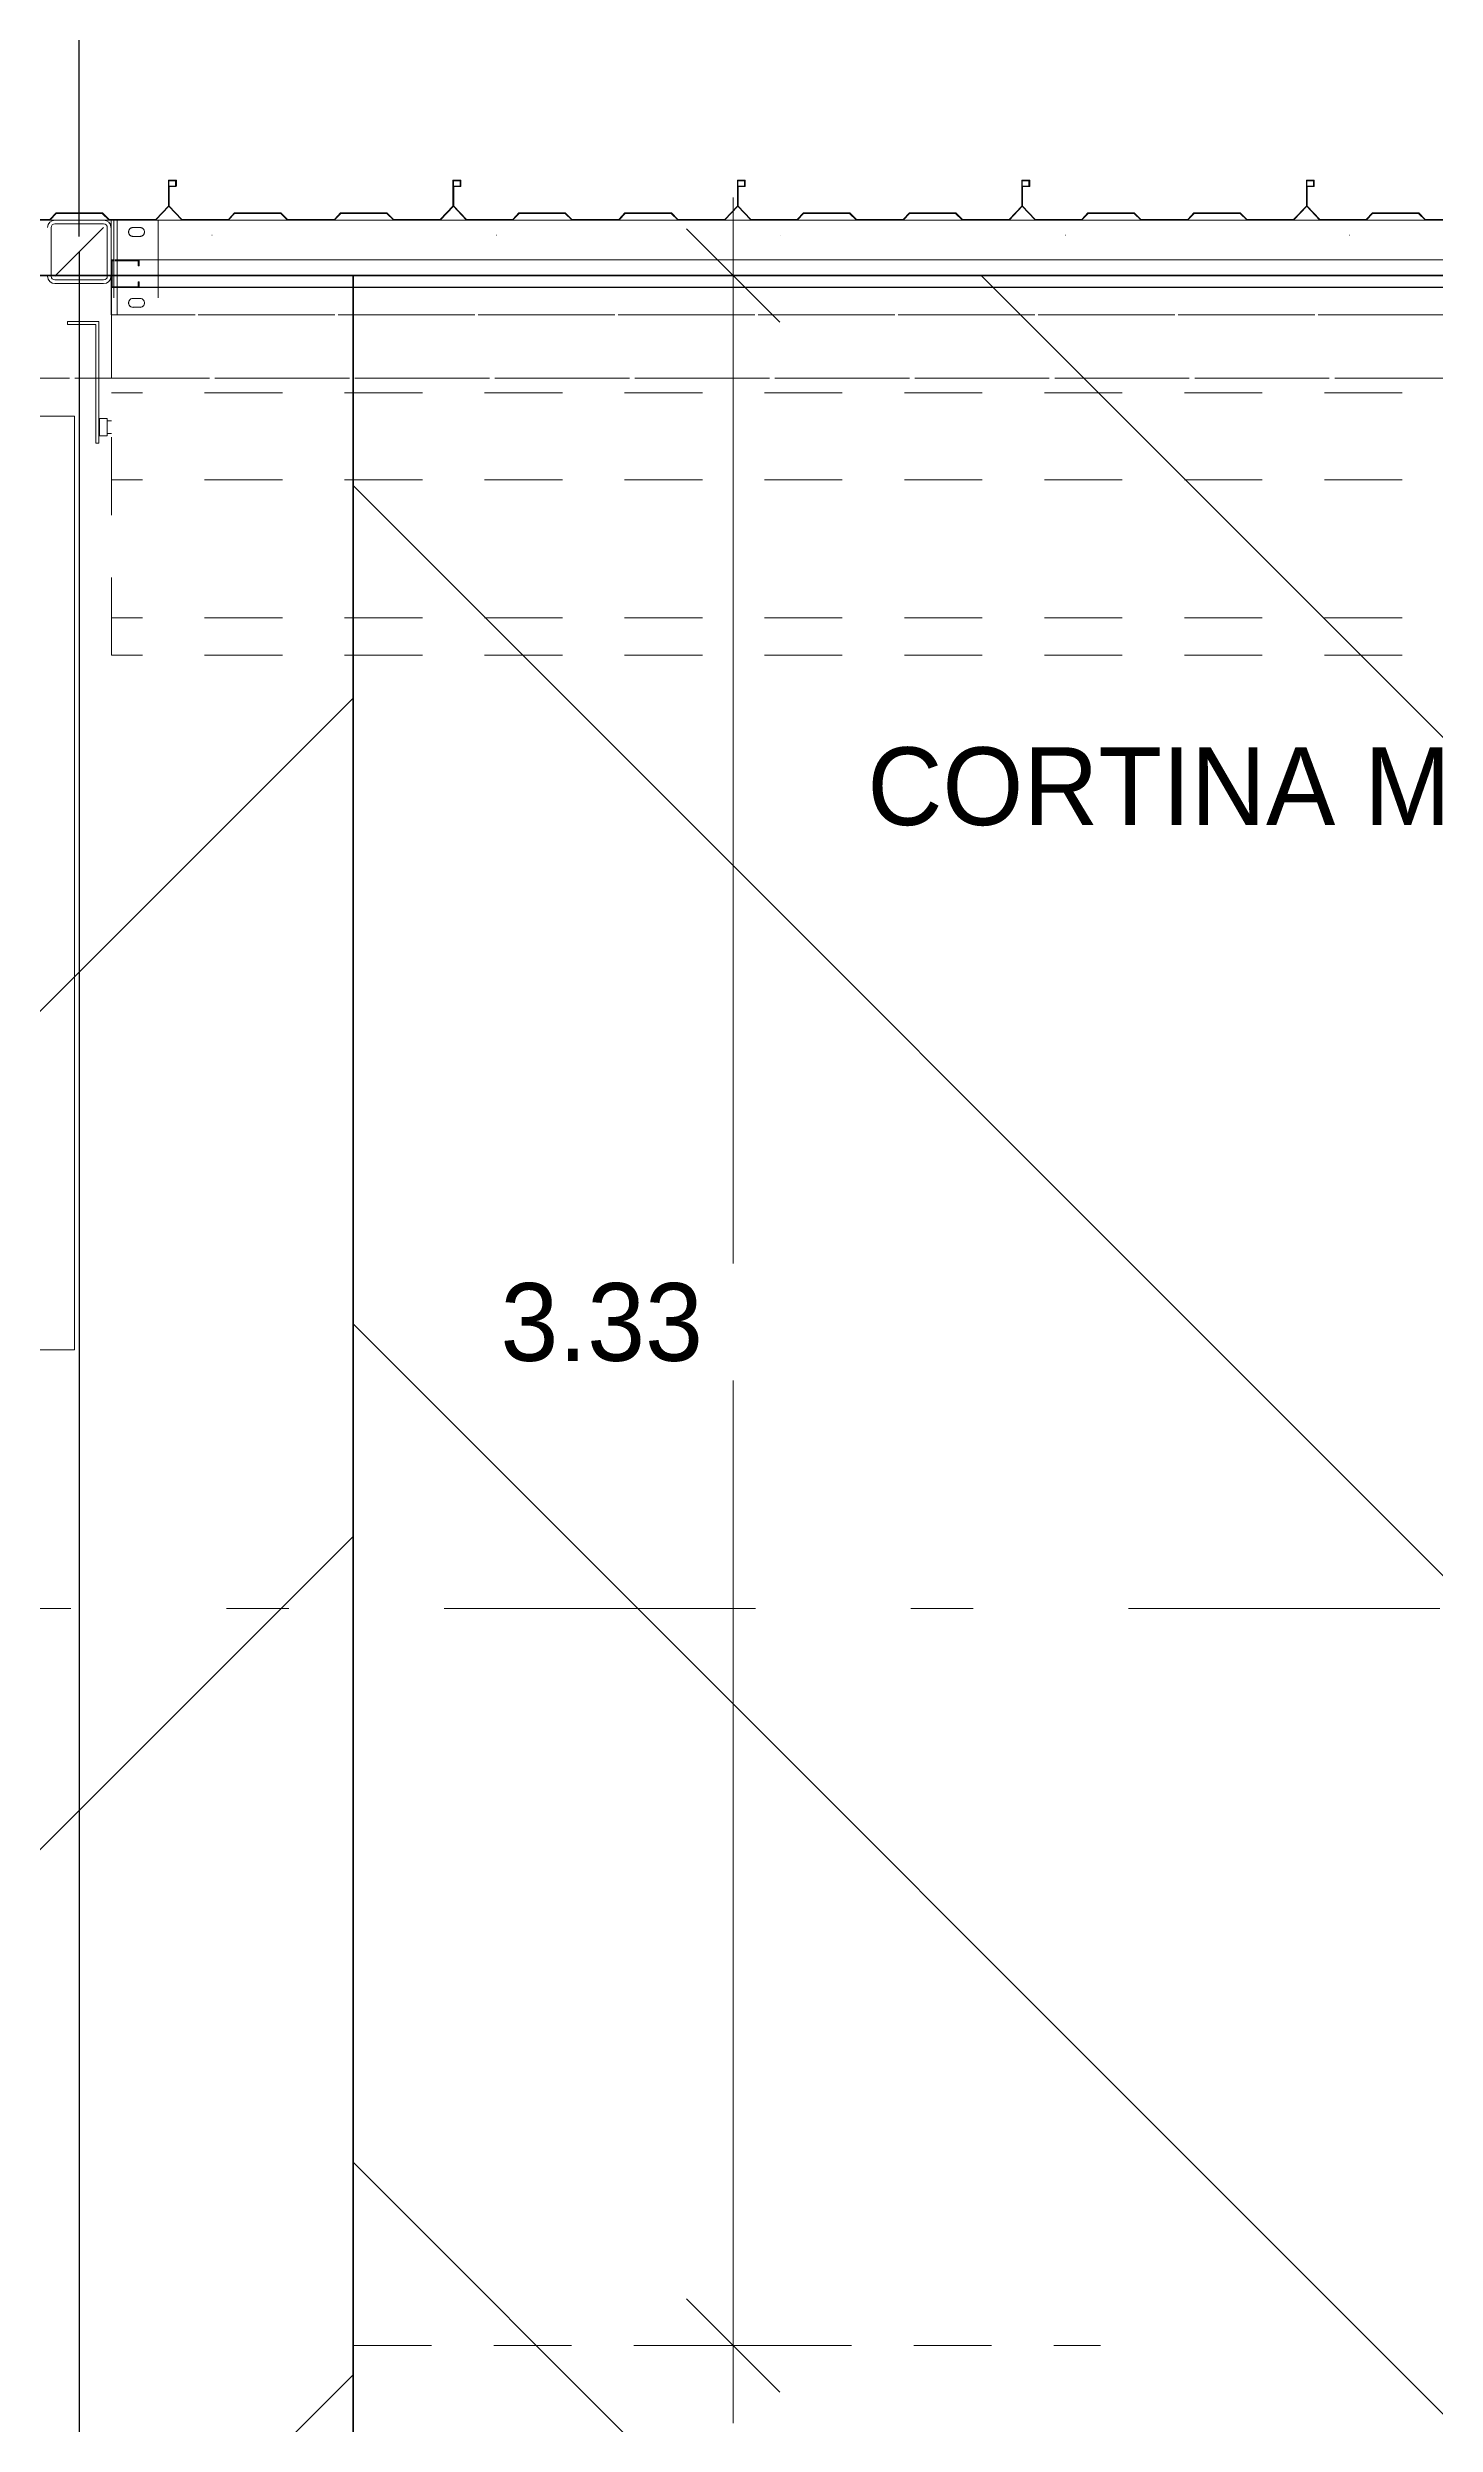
# Model space of a CAD drawing. Header units: metres. Extents: x 1.9 to 30.6, y -0.8 to 18.8.
# Drawn here: x 21.565 to 23.796, y 12.547 to 16.366 of the extents above; entities that cross this region are included whole.
import ezdxf

# ---------------------------------------------------------------- set-up
doc = ezdxf.new("R2010")
doc.units = ezdxf.units.M
doc.linetypes.add('Dash dot', pattern=[1.05, 0.5, -0.25, 0.05, -0.25])
doc.linetypes.add('Hidden', pattern=[0.2, 0.125, -0.075])
for name, color, linetype, lineweight in [('1', 7, 'Continuous', 18), ('2', 7, 'Continuous', 9), ('A LARGUEROS', 7, 'Continuous', 9), ('A-CORTES', 7, 'Continuous', 18), ('A-COTAS GENERALES', 7, 'Continuous', 18), ('A-COTAS GENERALES-50', 7, 'Continuous', 18), ('A-MOBILIARIO', 7, 'Continuous', 18), ('A-PISO', 7, 'Continuous', 18), ('A-PUERTAS', 7, 'Continuous', 25), ('A-TEXTOS', 7, 'Continuous', 18), ('G-IMPT', 7, 'Continuous', 18), ('GMI-COLUMNAS', 7, 'Continuous', 18)]:
    doc.layers.add(name, color=color, linetype=linetype, lineweight=lineweight)
doc.layers.add('A-DETL', color=94, linetype='Continuous', lineweight=18, true_color=0x00a600)
doc.layers.add('ATR-ACHURADO', color=9, linetype='Continuous')
doc.layers.add('ATR-AREAS', color=1, linetype='Continuous')
doc.styles.add('Arial', font='arial.ttf', dxfattribs={"height": 2e-05})
doc.styles.add('Nirmala UI Semilight_6', font='', dxfattribs={"height": 0.125})
doc.styles.get('Nirmala UI Semilight_6').set_extended_font_data('Nirmala UI Semilight')
doc.dimstyles.new('COTAS_GENERALES_2_50_MM', dxfattribs={"dimscale": 0.3048, "dimtxt": 0.13092, "dimasz": 0.492126, "dimexe": 0.492126, "dimexo": 0.625, "dimgap": 0.164042, "dimtad": 3, "dimrnd": 0.01, "dimtxsty": 'Nirmala UI Semilight_6', "dimblk1": 'OBLIQUE', "dimblk2": 'OBLIQUE', "dimsah": 1, "dimcen": 2.5, "dimdle": 0.410105, "dimazin": 3, "dimtfac": 1, "dimtix": 1, "dimtmove": 0, "dimatfit": 3, "dimfxl": 0.393701, "dimfxlon": 1, "dimtvp": 1, "dimtfill": 1, "dimarcsym": 2})
doc.dimstyles.get("Standard").update_dxf_attribs({"dimtxt": 2.5, "dimasz": 2.5, "dimexe": 1.25, "dimexo": 0.625, "dimtad": 1, "dimtxsty": 'Standard', "dimcen": 2.5, "dimazin": 3, "dimtfac": 1, "dimtmove": 0, "dimatfit": 3})

# ---------------------------------------------------------------- blocks, each defined once
blk = doc.blocks.new('MontenC-Calibre14-GMI 1 - MONTEN _C_ 10_ CAL14 CON CLIPS A COLUMNA-1582845-N_P_T_')
at = {"layer": 'A LARGUEROS', "linetype": 'Hidden', "lineweight": 5}
for p, q in [((-8.6208, 0.127), (1.0881, 0.127)), ((1.0881, 0.127), (-8.6208, 0.127)), ((1.0881, -0.127), (-8.6208, -0.127)), ((1.0881, -0.127), (-8.6208, -0.127))]:
    blk.add_line(p, q, dxfattribs=at)
blk = doc.blocks.new('MontenC-Calibre14-GMI 1 - MONTEN _C_ 10_ CAL14 CON CLIPS A COLUMNA-1582771-N_P_T_')
at = {"layer": 'A LARGUEROS', "linetype": 'Hidden', "lineweight": 5}
for p, q in [((-2.0775, 0.127), (7.6314, 0.127)), ((7.6314, 0.127), (-2.0775, 0.127)), ((7.6314, -0.127), (-2.0775, -0.127)), ((7.6314, -0.127), (-2.0775, -0.127))]:
    blk.add_line(p, q, dxfattribs=at)
blk = doc.blocks.new('Mesa de café 1 - 1500 x 1500 mm-1602804-N_P_T_')
at = {"layer": 'A-MOBILIARIO', "color": 9, "lineweight": 20, "true_color": 0xc0c0c0}
for p, q in [((-1.0991, 0.3894), (0.4009, 0.3894)), ((-1.0991, -1.1106), (-1.0991, 0.3894)), ((0.4009, 0.3894), (0.4009, -1.1106)), ((0.4009, -1.1106), (-1.0991, -1.1106))]:
    blk.add_line(p, q, dxfattribs=at)
blk = doc.blocks.new('CortinaMetalicas-Mod3100-Intrajanus - CORTINA METALICA-1601894-N_P_T_')
at = {"layer": 'A-PUERTAS', "color": 8, "linetype": 'Hidden', "lineweight": 9, "true_color": 0x808080}
for p, q in [((-2.4999, 0.635), (2.4999, 0.635)), ((2.4999, 0.635), (2.4999, 0.19)), ((-2.4999, 0.575), (2.4999, 0.575)), ((-2.4999, 0.3534), (2.4999, 0.3534)), ((2.5069, 0.2786), (2.4999, 0.2786)), ((2.5069, 0.2545), (2.5069, 0.2828)), ((2.5069, 0.2828), (2.5189, 0.2828)), ((2.5189, 0.2828), (2.5189, 0.2545)), ((2.5202, 0.2786), (2.5189, 0.2786)), ((2.5202, 0.19), (2.5202, 0.2942)), ((2.5202, 0.2942), (2.525, 0.2942)), ((2.525, 0.2942), (2.525, 0.19)), ((2.5069, 0.2587), (2.4999, 0.2587)), ((2.5189, 0.2545), (2.5069, 0.2545)), ((2.5202, 0.2587), (2.5189, 0.2587)), ((-2.4999, 0.2134), (2.4999, 0.2134)), ((2.4999, 0.19), (2.4999, 0.088)), ((2.5202, 0.1021), (2.5202, 0.19)), ((2.525, 0.19), (2.525, 0.1036)), ((2.4999, 0.088), (2.4999, 0.0445)), ((2.5202, 0.0989), (2.5202, 0.1021)), ((2.5704, 0.0989), (2.5202, 0.0989)), ((2.525, 0.1036), (2.5704, 0.1036)), ((2.5704, 0.1036), (2.5704, 0.0989)), ((-2.4235, 0.0445), (2.4245, 0.0445)), ((2.4245, 0.0445), (2.4478, 0.0445)), ((2.448, 0.0445), (2.4489, 0.0445)), ((2.4492, 0.0445), (2.4504, 0.0445)), ((2.4507, 0.0445), (2.4521, 0.0445)), ((2.4524, 0.0445), (2.4554, 0.0445))]:
    blk.add_line(p, q, dxfattribs=at)
at = {"layer": 'A-PUERTAS'}
for p, q in [((-2.4235, 0.0445), (2.4245, 0.0445)), ((2.4245, 0.0445), (2.4478, 0.0445)), ((2.448, 0.0445), (2.4489, 0.0445)), ((2.4492, 0.0445), (2.4504, 0.0445)), ((2.4507, 0.0445), (2.4521, 0.0445)), ((2.4524, 0.0445), (2.4666, 0.0445)), ((2.4669, 0.0445), (2.4683, 0.0445)), ((2.4687, 0.0445), (2.4699, 0.0445)), ((2.4703, 0.0445), (2.4903, 0.0445)), ((2.4905, 0.0445), (2.4913, 0.0445)), ((2.4917, 0.0445), (2.4927, 0.0445)), ((2.493, 0.0445), (2.4938, 0.0445)), ((2.4942, 0.0445), (2.4948, 0.0445)), ((2.4958, 0.0445), (2.4999, 0.0445))]:
    blk.add_line(p, q, dxfattribs=at)
at = {"layer": 'A-PUERTAS', "lineweight": 18}
for p, q in [((2.4666, 0.0445), (2.4554, 0.0445)), ((2.4554, 0.0445), (2.4554, 0.0349)), ((2.4666, 0.0433), (2.4554, 0.0433)), ((2.4566, 0.0433), (2.4566, 0.0349)), ((2.4683, 0.0445), (2.4669, 0.0445)), ((2.4683, 0.0433), (2.4669, 0.0433)), ((2.4699, 0.0445), (2.4687, 0.0445)), ((2.4698, 0.0433), (2.4687, 0.0433)), ((2.4903, 0.0445), (2.4703, 0.0445)), ((2.4903, 0.0433), (2.4704, 0.0433)), ((2.4913, 0.0445), (2.4905, 0.0445)), ((2.4913, 0.0433), (2.4905, 0.0433)), ((2.4927, 0.0445), (2.4917, 0.0445)), ((2.4927, 0.0433), (2.4917, 0.0433)), ((2.4938, 0.0445), (2.493, 0.0445)), ((2.4938, 0.0433), (2.493, 0.0433)), ((2.4948, 0.0445), (2.4942, 0.0445)), ((2.4948, 0.0433), (2.4942, 0.0433)), ((2.4999, 0.0445), (2.4958, 0.0445)), ((2.4999, 0.0433), (2.4958, 0.0433)), ((2.4987, 0), (2.4987, 0.0433)), ((2.4999, 0), (2.4999, 0.0445)), ((2.4554, 0.0349), (2.4566, 0.0349)), ((2.4554, 0.0095), (2.4566, 0.0095)), ((2.4554, 0.0095), (2.4554, 0)), ((2.4566, 0.0095), (2.4566, 0)), ((2.4566, 0.0012), (2.4687, 0.0012)), ((2.4692, 0.0012), (2.4708, 0.0012)), ((2.4713, 0.0012), (2.4903, 0.0012)), ((2.4909, 0.0012), (2.4917, 0.0012)), ((2.4923, 0.0012), (2.493, 0.0012)), ((2.4935, 0.0012), (2.4942, 0.0012)), ((2.4958, 0.0012), (2.4987, 0.0012)), ((-2.4235, 0), (2.4245, 0)), ((2.4245, 0), (2.4485, 0)), ((2.4489, 0), (2.4498, 0)), ((2.4504, 0), (2.4687, 0)), ((2.4554, 0), (2.4687, 0)), ((2.4692, 0), (2.4708, 0)), ((2.4692, 0), (2.4708, 0)), ((2.4713, 0), (2.4903, 0)), ((2.4713, 0), (2.4903, 0)), ((2.4909, 0), (2.4917, 0)), ((2.4909, 0), (2.4917, 0)), ((2.4923, 0), (2.493, 0)), ((2.4923, 0), (2.493, 0)), ((2.4935, 0), (2.4942, 0)), ((2.4935, 0), (2.4942, 0)), ((2.4958, 0), (2.4999, 0)), ((2.4958, 0), (2.4999, 0))]:
    blk.add_line(p, q, dxfattribs=at)
blk = doc.blocks.new('MontenDobleC-Caja-Calibre14-GMI 1 - MONTEN DBL _C_ 6_ CAL14 CON CLIPS A COLUMNA-1602160-N_P_T_')
at = {"layer": 'A LARGUEROS', "linetype": 'Hidden', "lineweight": 5}
for p, q in [((-2.264, 0.1016), (2.716, 0.1016)), ((2.716, 0.1016), (-2.264, 0.1016)), ((2.716, 0.1014), (2.716, -0.0506)), ((2.716, -0.0506), (2.716, 0.1014)), ((2.716, -0.0508), (-0.131, -0.0508)), ((2.716, -0.0508), (-0.131, -0.0508))]:
    blk.add_line(p, q, dxfattribs=at)
blk = doc.blocks.new('CLIP-EstructuraMetálica-GMI-ANG - CLIP 6_ DE 76x152mm-1475551-N_P_T_')
at = {"layer": '2', "linetype": 'Hidden', "lineweight": 5}
for p, q in [((0, 0.038), (0, 0.0333)), ((0, 0.0332), (0, 0.038)), ((0.0618, 0.038), (0, 0.038)), ((0, 0.0278), (0, 0.0332)), ((0.152, 0.0332), (0, 0.0332)), ((0, 0.0325), (0, 0.0319)), ((0, 0.0317), (0, 0.0297)), ((0, 0.0292), (0, -0.038)), ((0, -0.038), (0, 0.0278)), ((0.0119, 0.0026), (0.0119, -0.0086)), ((0.0119, -0.0086), (0.0119, 0.0026)), ((0.0261, -0.0086), (0.0261, 0.0026)), ((0.0261, 0.0026), (0.0261, -0.0086)), ((0.1259, 0.0026), (0.1259, -0.0086)), ((0.1259, -0.0086), (0.1259, 0.0026)), ((0.1401, -0.0086), (0.1401, 0.0026)), ((0.1401, 0.0026), (0.1401, -0.0086)), ((0.152, 0.038), (0.1402, 0.038)), ((0.152, 0.038), (0.152, 0.0332)), ((0.152, 0.0333), (0.152, 0.038)), ((0.152, 0.0332), (0.152, 0.0278)), ((0.152, 0.0319), (0.152, 0.0325)), ((0.152, 0.0297), (0.152, 0.0317)), ((0.152, -0.038), (0.152, 0.0292)), ((0.152, 0.0278), (0.152, -0.038)), ((0.152, -0.038), (0, -0.038)), ((0.152, -0.038), (0, -0.038))]:
    blk.add_line(p, q, dxfattribs=at)
for centre, start, end in [((0.019, 0.0026), 0, 180), ((0.019, 0.0026), 0, 180), ((0.133, 0.0026), 360, 180), ((0.133, 0.0026), 0, 180), ((0.019, -0.0086), 180, 360), ((0.019, -0.0086), 180, 360), ((0.133, -0.0086), 180, 360), ((0.133, -0.0086), 180, 0)]:
    blk.add_arc(centre, 0.00714, start, end, dxfattribs=at)
blk = doc.blocks.new('Lamina_Laminación_KR18 - Lamina_Laminación_KR18-V33-N_P_T_')
at = {"layer": 'G-IMPT'}
for p, q in [((-0.1594, -0.0244), (-0.1594, -0.0244)), ((-0.159, -0.0244), (-0.159, -0.0244)), ((-0.1589, -0.0245), (-0.1589, -0.0244)), ((-0.1589, -0.0245), (-0.1589, -0.0245))]:
    blk.add_line(p, q, dxfattribs=at)
at = {"layer": 'G-IMPT', "flags": 128}
for points in [[(-0.1594, -0.0245), (-0.1594, -0.0244), (-0.1594, -0.0245)], [(-0.1594, -0.0244), (-0.1594, -0.0244), (-0.159, -0.0244), (-0.1589, -0.0244), (-0.1589, -0.0245), (-0.159, -0.0244), (-0.159, -0.0244)]]:
    blk.add_lwpolyline(points, dxfattribs=at)
blk.add_lwpolyline([(-0.1592, -0.0245), (-0.1592, -0.0245), (-0.1592, -0.0245), (-0.1591, -0.0245), (-0.1591, -0.0245), (-0.159, -0.0245), (-0.159, -0.0245), (-0.159, -0.0244), (-0.159, -0.0244), (-0.159, -0.0245), (-0.159, -0.0245), (-0.159, -0.0244), (-0.159, -0.0244), (-0.159, -0.0245), (-0.159, -0.0245), (-0.1591, -0.0245), (-0.1591, -0.0245), (-0.1592, -0.0245), (-0.1592, -0.0245), (-0.1592, -0.0245), (-0.1593, -0.0245), (-0.1593, -0.0245), (-0.1593, -0.0245), (-0.1594, -0.0245), (-0.1594, -0.0245), (-0.1594, -0.0245), (-0.1594, -0.0245), (-0.1594, -0.0244), (-0.1594, -0.0245), (-0.1594, -0.0245), (-0.1594, -0.0245), (-0.1594, -0.0245), (-0.1594, -0.0245), (-0.1593, -0.0245), (-0.1593, -0.0245), (-0.1593, -0.0245)], close=True, dxfattribs=at)
at = {"layer": 'G-IMPT', "color": 3, "true_color": 0x00ff00, "insert": (-0.1592, -0.0244), "char_height": 0.00002, "width": 0.0000837, "attachment_point": 2, "line_spacing_factor": 0.941778, "style": 'Arial'}
blk.add_mtext('45,72', dxfattribs=at)
at = {"layer": 'G-IMPT', "color": 3, "true_color": 0x00ff00, "insert": (-0.1589, -0.0245), "char_height": 0.00002, "width": 0.0000465, "attachment_point": 2, "rotation": 90, "line_spacing_factor": 0.941778, "style": 'Arial'}
blk.add_mtext('6,4', dxfattribs=at)
blk = doc.blocks.new('Lamina_Laminación_KR18 - Lamina_Laminación_KR18-V11-N_P_T_')
at = {"layer": 'G-IMPT'}
for p, q in [((-0.1594, -0.0244), (-0.1594, -0.0244)), ((-0.1594, -0.0245), (-0.1594, -0.0244)), ((-0.1594, -0.0244), (-0.1594, -0.0245)), ((-0.1594, -0.0244), (-0.1594, -0.0244)), ((-0.1594, -0.0244), (-0.159, -0.0244)), ((-0.1593, -0.0245), (-0.1594, -0.0245)), ((-0.1594, -0.0245), (-0.1594, -0.0245)), ((-0.1594, -0.0245), (-0.1594, -0.0245)), ((-0.1594, -0.0245), (-0.1594, -0.0245)), ((-0.1594, -0.0245), (-0.1594, -0.0245)), ((-0.1594, -0.0245), (-0.1594, -0.0245)), ((-0.1594, -0.0245), (-0.1594, -0.0245)), ((-0.1594, -0.0245), (-0.1594, -0.0245)), ((-0.1594, -0.0245), (-0.1593, -0.0245)), ((-0.1592, -0.0245), (-0.1593, -0.0245)), ((-0.1593, -0.0245), (-0.1593, -0.0245)), ((-0.1593, -0.0245), (-0.1593, -0.0245)), ((-0.1593, -0.0245), (-0.1593, -0.0245)), ((-0.1593, -0.0245), (-0.1593, -0.0245)), ((-0.1593, -0.0245), (-0.1592, -0.0245)), ((-0.1592, -0.0245), (-0.1592, -0.0245)), ((-0.1592, -0.0245), (-0.1592, -0.0245)), ((-0.159, -0.0244), (-0.159, -0.0244)), ((-0.159, -0.0244), (-0.1589, -0.0244)), ((-0.1589, -0.0245), (-0.1589, -0.0244)), ((-0.1589, -0.0245), (-0.1589, -0.0245))]:
    blk.add_line(p, q, dxfattribs=at)
at = {"layer": 'G-IMPT', "flags": 128}
for points in [[(-0.1594, -0.0245), (-0.1594, -0.0244), (-0.1594, -0.0245)], [(-0.1592, -0.0245), (-0.1592, -0.0245), (-0.1592, -0.0245), (-0.1591, -0.0245), (-0.1591, -0.0245), (-0.159, -0.0245), (-0.159, -0.0245), (-0.159, -0.0244), (-0.159, -0.0244), (-0.159, -0.0245), (-0.159, -0.0245), (-0.159, -0.0244), (-0.159, -0.0244), (-0.159, -0.0245), (-0.159, -0.0245), (-0.1591, -0.0245), (-0.1591, -0.0245), (-0.1592, -0.0245)], [(-0.1589, -0.0244), (-0.1589, -0.0245), (-0.159, -0.0244), (-0.159, -0.0244)]]:
    blk.add_lwpolyline(points, dxfattribs=at)
at = {"layer": 'G-IMPT', "color": 3, "true_color": 0x00ff00, "insert": (-0.1592, -0.0244), "char_height": 0.00002, "width": 0.0000837, "attachment_point": 2, "line_spacing_factor": 0.941778, "style": 'Arial'}
blk.add_mtext('45,72', dxfattribs=at)
at = {"layer": 'G-IMPT', "color": 3, "true_color": 0x00ff00, "insert": (-0.1589, -0.0245), "char_height": 0.00002, "width": 0.0000465, "attachment_point": 2, "rotation": 90, "line_spacing_factor": 0.941778, "style": 'Arial'}
blk.add_mtext('6,4', dxfattribs=at)
blk = doc.blocks.new('Lamina_Laminación_KR18 - Lamina_Laminación_KR18-V12-N_P_T_')
at = {"layer": 'G-IMPT'}
for p, q in [((-0.1594, -0.0244), (-0.1594, -0.0244)), ((-0.1594, -0.0245), (-0.1594, -0.0244)), ((-0.1594, -0.0244), (-0.1594, -0.0245)), ((-0.1592, -0.0245), (-0.1593, -0.0245)), ((-0.1593, -0.0245), (-0.1593, -0.0245)), ((-0.1593, -0.0245), (-0.1593, -0.0245)), ((-0.1592, -0.0245), (-0.1592, -0.0245)), ((-0.1592, -0.0245), (-0.1592, -0.0245)), ((-0.1592, -0.0245), (-0.1591, -0.0245)), ((-0.1591, -0.0245), (-0.1592, -0.0245)), ((-0.1592, -0.0245), (-0.1592, -0.0245)), ((-0.1592, -0.0245), (-0.1592, -0.0245)), ((-0.1591, -0.0245), (-0.1591, -0.0245)), ((-0.1591, -0.0245), (-0.159, -0.0245)), ((-0.159, -0.0245), (-0.1591, -0.0245)), ((-0.1591, -0.0245), (-0.1591, -0.0245)), ((-0.159, -0.0244), (-0.159, -0.0244)), ((-0.159, -0.0245), (-0.159, -0.0244)), ((-0.159, -0.0244), (-0.159, -0.0244)), ((-0.159, -0.0244), (-0.159, -0.0245)), ((-0.159, -0.0245), (-0.159, -0.0244)), ((-0.159, -0.0244), (-0.159, -0.0244)), ((-0.159, -0.0244), (-0.159, -0.0245)), ((-0.159, -0.0245), (-0.159, -0.0245)), ((-0.159, -0.0245), (-0.159, -0.0245)), ((-0.159, -0.0245), (-0.159, -0.0245)), ((-0.1589, -0.0245), (-0.1589, -0.0244)), ((-0.1589, -0.0245), (-0.1589, -0.0245))]:
    blk.add_line(p, q, dxfattribs=at)
at = {"layer": 'G-IMPT', "flags": 128}
for points in [[(-0.1594, -0.0245), (-0.1594, -0.0245), (-0.1594, -0.0244), (-0.1594, -0.0245), (-0.1594, -0.0245), (-0.1594, -0.0245), (-0.1594, -0.0245), (-0.1594, -0.0245), (-0.1593, -0.0245), (-0.1593, -0.0245), (-0.1593, -0.0245), (-0.1592, -0.0245)], [(-0.1594, -0.0244), (-0.1594, -0.0244), (-0.159, -0.0244), (-0.1589, -0.0244), (-0.1589, -0.0245), (-0.159, -0.0244), (-0.159, -0.0244)], [(-0.1593, -0.0245), (-0.1594, -0.0245), (-0.1594, -0.0245), (-0.1594, -0.0245)]]:
    blk.add_lwpolyline(points, dxfattribs=at)
at = {"layer": 'G-IMPT', "color": 3, "true_color": 0x00ff00, "insert": (-0.1592, -0.0244), "char_height": 0.00002, "width": 0.0000837, "attachment_point": 2, "line_spacing_factor": 0.941778, "style": 'Arial'}
blk.add_mtext('45,72', dxfattribs=at)
at = {"layer": 'G-IMPT', "color": 3, "true_color": 0x00ff00, "insert": (-0.1589, -0.0245), "char_height": 0.00002, "width": 0.0000465, "attachment_point": 2, "rotation": 90, "line_spacing_factor": 0.941778, "style": 'Arial'}
blk.add_mtext('6,4', dxfattribs=at)
blk = doc.blocks.new('Lamina_Laminación_KR18 - Lamina_Laminación_KR18-V34-N_P_T_')
at = {"layer": 'G-IMPT'}
for p, q in [((-0.1594, -0.0244), (-0.1594, -0.0244)), ((-0.159, -0.0244), (-0.159, -0.0244)), ((-0.1589, -0.0245), (-0.1589, -0.0244)), ((-0.1589, -0.0245), (-0.1589, -0.0245))]:
    blk.add_line(p, q, dxfattribs=at)
at = {"layer": 'G-IMPT', "flags": 128}
for points in [[(-0.1594, -0.0245), (-0.1594, -0.0244), (-0.1594, -0.0245)], [(-0.1594, -0.0244), (-0.1594, -0.0244), (-0.159, -0.0244), (-0.1589, -0.0244), (-0.1589, -0.0245), (-0.159, -0.0244), (-0.159, -0.0244)]]:
    blk.add_lwpolyline(points, dxfattribs=at)
blk.add_lwpolyline([(-0.1592, -0.0245), (-0.1592, -0.0245), (-0.1592, -0.0245), (-0.1591, -0.0245), (-0.1591, -0.0245), (-0.159, -0.0245), (-0.159, -0.0245), (-0.159, -0.0244), (-0.159, -0.0244), (-0.159, -0.0245), (-0.159, -0.0245), (-0.159, -0.0244), (-0.159, -0.0244), (-0.159, -0.0245), (-0.159, -0.0245), (-0.1591, -0.0245), (-0.1591, -0.0245), (-0.1592, -0.0245), (-0.1592, -0.0245), (-0.1592, -0.0245), (-0.1593, -0.0245), (-0.1593, -0.0245), (-0.1593, -0.0245), (-0.1594, -0.0245), (-0.1594, -0.0245), (-0.1594, -0.0245), (-0.1594, -0.0245), (-0.1594, -0.0244), (-0.1594, -0.0245), (-0.1594, -0.0245), (-0.1594, -0.0245), (-0.1594, -0.0245), (-0.1594, -0.0245), (-0.1593, -0.0245), (-0.1593, -0.0245), (-0.1593, -0.0245)], close=True, dxfattribs=at)
at = {"layer": 'G-IMPT', "color": 3, "true_color": 0x00ff00, "insert": (-0.1592, -0.0244), "char_height": 0.00002, "width": 0.0000837, "attachment_point": 2, "line_spacing_factor": 0.941778, "style": 'Arial'}
blk.add_mtext('45,72', dxfattribs=at)
at = {"layer": 'G-IMPT', "color": 3, "true_color": 0x00ff00, "insert": (-0.1589, -0.0245), "char_height": 0.00002, "width": 0.0000465, "attachment_point": 2, "rotation": 90, "line_spacing_factor": 0.941778, "style": 'Arial'}
blk.add_mtext('6,4', dxfattribs=at)
blk = doc.blocks.new('Lamina_Laminación_KR18 - Lamina_Laminación_KR18-V13-N_P_T_')
at = {"layer": 'G-IMPT'}
for p, q in [((-0.1594, -0.0244), (-0.1594, -0.0244)), ((-0.159, -0.0244), (-0.159, -0.0244)), ((-0.1589, -0.0245), (-0.1589, -0.0244)), ((-0.1589, -0.0245), (-0.1589, -0.0245))]:
    blk.add_line(p, q, dxfattribs=at)
at = {"layer": 'G-IMPT', "flags": 128}
for points in [[(-0.1594, -0.0245), (-0.1594, -0.0244), (-0.1594, -0.0245)], [(-0.1591, -0.0245), (-0.1591, -0.0245), (-0.1592, -0.0245), (-0.1592, -0.0245), (-0.1592, -0.0245), (-0.1593, -0.0245), (-0.1593, -0.0245), (-0.1593, -0.0245), (-0.1594, -0.0245), (-0.1594, -0.0245), (-0.1594, -0.0245), (-0.1594, -0.0245), (-0.1594, -0.0244), (-0.1594, -0.0245), (-0.1594, -0.0245), (-0.1594, -0.0245), (-0.1594, -0.0245), (-0.1594, -0.0245), (-0.1593, -0.0245), (-0.1593, -0.0245), (-0.1593, -0.0245), (-0.1592, -0.0245)], [(-0.1594, -0.0244), (-0.1594, -0.0244), (-0.159, -0.0244), (-0.1589, -0.0244), (-0.1589, -0.0245), (-0.159, -0.0244), (-0.159, -0.0244)], [(-0.1592, -0.0245), (-0.1592, -0.0245), (-0.1592, -0.0245), (-0.1591, -0.0245), (-0.1591, -0.0245), (-0.159, -0.0245), (-0.159, -0.0245), (-0.159, -0.0244), (-0.159, -0.0244), (-0.159, -0.0245), (-0.159, -0.0245), (-0.159, -0.0244), (-0.159, -0.0244), (-0.159, -0.0245), (-0.159, -0.0245), (-0.1591, -0.0245)]]:
    blk.add_lwpolyline(points, dxfattribs=at)
at = {"layer": 'G-IMPT', "color": 3, "true_color": 0x00ff00, "insert": (-0.1592, -0.0244), "char_height": 0.00002, "width": 0.0000837, "attachment_point": 2, "line_spacing_factor": 0.941778, "style": 'Arial'}
blk.add_mtext('45,72', dxfattribs=at)
at = {"layer": 'G-IMPT', "color": 3, "true_color": 0x00ff00, "insert": (-0.1589, -0.0245), "char_height": 0.00002, "width": 0.0000465, "attachment_point": 2, "rotation": 90, "line_spacing_factor": 0.941778, "style": 'Arial'}
blk.add_mtext('6,4', dxfattribs=at)
blk = doc.blocks.new('DIMBLOCK6-N_P_T_')
at = {"layer": 'A-COTAS GENERALES-50', "transparency": 16777216}
for p, q in [((22.6666, 12.5487), (22.6666, 16.125)), ((22.6666, 16), (22.5466, 16)), ((22.6666, 16), (22.8166, 16)), ((22.6666, 12.6737), (22.5466, 12.6737)), ((22.6666, 12.6737), (22.8166, 12.6737))]:
    blk.add_line(p, q, dxfattribs=at)
at = {"layer": 'A-COTAS GENERALES-50', "lineweight": 35, "transparency": 16777216}
for p, q in [((22.6666, 16), (22.5916, 16.075)), ((22.6666, 16), (22.7416, 15.925)), ((22.6666, 12.6737), (22.5916, 12.7487)), ((22.6666, 12.6737), (22.7416, 12.5987))]:
    blk.add_line(p, q, dxfattribs=at)
at = {"layer": 'A-COTAS GENERALES-50', "color": 0, "transparency": 16777216, "insert": (22.2929, 14.3809), "char_height": 0.125, "width": 0.388477, "attachment_point": 1, "line_spacing_factor": 1.142579, "style": 'Nirmala UI Semilight_6', "bg_fill": 3, "box_fill_scale": 1.25, "bg_fill_color": 9, "bg_fill_true_color": 13158600, "bg_fill_transparency": 0}
blk.add_mtext('3.33', dxfattribs=at)
blk = doc.blocks.new('_Oblique')
at = {"color": 0, "linetype": 'ByBlock', "lineweight": -2}
blk.add_line((-0.5, -0.5), (0.5, 0.5), dxfattribs=at)
blk = doc.blocks.new('*D200')
at = {"color": 0, "lineweight": -2, "transparency": 16777216}
for p, q in [((17.016, 16.0625), (17.016, 16.7808)), ((21.6159, 16.0625), (21.6159, 16.7808)), ((17.196, 16.6008), (18.7759, 16.6008)), ((21.4359, 16.6008), (19.8559, 16.6008))]:
    blk.add_line(p, q, dxfattribs=at)
at = {"color": 0, "transparency": 16777216}
for points in [[(17.196, 16.6308), (17.196, 16.5708), (17.016, 16.6008)], [(21.4359, 16.6308), (21.4359, 16.5708), (21.6159, 16.6008)]]:
    blk.add_solid(points, dxfattribs=at)
at = {"layer": 'Defpoints', "color": 0, "transparency": 16777216}
for p in [(21.6159, 16.6008), (17.016, 16), (21.6159, 16)]:
    blk.add_point(p, dxfattribs=at)
at = {"color": 0, "transparency": 16777216, "insert": (19.3159, 16.6008), "char_height": 0.18, "attachment_point": 5}
blk.add_mtext('\\A1;4.5999', dxfattribs=at)
blk = doc.blocks.new('*D201')
at = {"color": 0, "lineweight": -2, "transparency": 16777216}
for p, q in [((21.6159, 16.0625), (21.6159, 16.7808)), ((26.7179, 16.0625), (26.7179, 16.7808)), ((21.7959, 16.6008), (23.6869, 16.6008)), ((26.5379, 16.6008), (24.6469, 16.6008))]:
    blk.add_line(p, q, dxfattribs=at)
at = {"color": 0, "transparency": 16777216}
for points in [[(21.7959, 16.6308), (21.7959, 16.5708), (21.6159, 16.6008)], [(26.5379, 16.6308), (26.5379, 16.5708), (26.7179, 16.6008)]]:
    blk.add_solid(points, dxfattribs=at)
at = {"layer": 'Defpoints', "color": 0, "transparency": 16777216}
for p in [(26.7179, 16.6008), (21.6159, 16), (26.7179, 16)]:
    blk.add_point(p, dxfattribs=at)
at = {"color": 0, "transparency": 16777216, "insert": (24.1669, 16.6008), "char_height": 0.18, "attachment_point": 5}
blk.add_mtext('\\A1;5.1020', dxfattribs=at)

msp = doc.modelspace()

# ---------------------------------------------------------------- hatches: boundary and pattern name
at = {"layer": 'ATR-ACHURADO'}
h = msp.add_hatch(dxfattribs=at)
h.set_pattern_fill('ANSI31', scale=0.3)
h.paths.add_polyline_path([(17.016, 12), (22.056, 12), (22.056, 16), (17.016, 16)])

# ---------------------------------------------------------------- linework, layer by layer
for points in [[(21.5767, 15.9987), (21.655, 16.0771)], [(21.6159, 16.0379), (21.6159, 16)]]:
    msp.add_lwpolyline(points)
at = {"color": 6}
msp.add_lwpolyline([(21.6159, 16), (21.6159, 0)], dxfattribs=at)
at = {"layer": '1'}
for p, q in [((21.7719, 16.1532), (21.7593, 16.1532)), ((21.7593, 16.1532), (21.7593, 16.1116)), ((21.7713, 16.1526), (21.7599, 16.1526)), ((21.7599, 16.1526), (21.7605, 16.1519)), ((21.7599, 16.1114), (21.7599, 16.1526)), ((21.7599, 16.1526), (21.7713, 16.1526)), ((21.7707, 16.1435), (21.7599, 16.1435)), ((21.7599, 16.1435), (21.7599, 16.1114)), ((21.7605, 16.1519), (21.7707, 16.1519)), ((21.7605, 16.1116), (21.7605, 16.1429)), ((21.7605, 16.1429), (21.7713, 16.1429)), ((21.7707, 16.1519), (21.7707, 16.1435)), ((21.7713, 16.1429), (21.7713, 16.1526)), ((21.7713, 16.1526), (21.7713, 16.1429)), ((21.7713, 16.1429), (21.7719, 16.1435)), ((21.7719, 16.1435), (21.7719, 16.1532)), ((22.2291, 16.1532), (22.2165, 16.1532)), ((22.2165, 16.1532), (22.2165, 16.1116)), ((22.2285, 16.1526), (22.2171, 16.1526)), ((22.2171, 16.1526), (22.2177, 16.1519)), ((22.2171, 16.1114), (22.2171, 16.1526)), ((22.2171, 16.1526), (22.2285, 16.1526)), ((22.2279, 16.1435), (22.2171, 16.1435)), ((22.2171, 16.1435), (22.2171, 16.1114)), ((22.2177, 16.1519), (22.2279, 16.1519)), ((22.2177, 16.1116), (22.2177, 16.1429)), ((22.2177, 16.1429), (22.2285, 16.1429)), ((22.2279, 16.1519), (22.2279, 16.1435)), ((22.2285, 16.1429), (22.2285, 16.1526)), ((22.2285, 16.1526), (22.2285, 16.1429)), ((22.2285, 16.1429), (22.2291, 16.1435)), ((22.2291, 16.1435), (22.2291, 16.1532)), ((22.6863, 16.1532), (22.6737, 16.1532)), ((22.6737, 16.1532), (22.6737, 16.1116)), ((22.6857, 16.1526), (22.6743, 16.1526)), ((22.6743, 16.1526), (22.6749, 16.1519)), ((22.6743, 16.1114), (22.6743, 16.1526)), ((22.6743, 16.1526), (22.6857, 16.1526)), ((22.6851, 16.1435), (22.6743, 16.1435)), ((22.6743, 16.1435), (22.6743, 16.1114)), ((22.6749, 16.1519), (22.6851, 16.1519)), ((22.6749, 16.1116), (22.6749, 16.1429)), ((22.6749, 16.1429), (22.6857, 16.1429)), ((22.6851, 16.1519), (22.6851, 16.1435)), ((22.6857, 16.1429), (22.6857, 16.1526)), ((22.6857, 16.1526), (22.6857, 16.1429)), ((22.6857, 16.1429), (22.6863, 16.1435)), ((22.6863, 16.1435), (22.6863, 16.1532)), ((23.1435, 16.1532), (23.1309, 16.1532)), ((23.1309, 16.1532), (23.1309, 16.1116)), ((23.1429, 16.1526), (23.1315, 16.1526)), ((23.1315, 16.1526), (23.1321, 16.1519)), ((23.1315, 16.1114), (23.1315, 16.1526)), ((23.1315, 16.1526), (23.1429, 16.1526)), ((23.1423, 16.1435), (23.1315, 16.1435)), ((23.1315, 16.1435), (23.1315, 16.1114)), ((23.1321, 16.1519), (23.1423, 16.1519)), ((23.1321, 16.1116), (23.1321, 16.1429)), ((23.1321, 16.1429), (23.1429, 16.1429)), ((23.1423, 16.1519), (23.1423, 16.1435)), ((23.1429, 16.1429), (23.1429, 16.1526)), ((23.1429, 16.1526), (23.1429, 16.1429)), ((23.1429, 16.1429), (23.1435, 16.1435)), ((23.1435, 16.1435), (23.1435, 16.1532)), ((23.6007, 16.1532), (23.5881, 16.1532)), ((23.5881, 16.1532), (23.5881, 16.1116)), ((23.6001, 16.1526), (23.5887, 16.1526)), ((23.5887, 16.1526), (23.5893, 16.1519)), ((23.5887, 16.1114), (23.5887, 16.1526)), ((23.5887, 16.1526), (23.6001, 16.1526)), ((23.5995, 16.1435), (23.5887, 16.1435)), ((23.5887, 16.1435), (23.5887, 16.1114)), ((23.5893, 16.1519), (23.5995, 16.1519)), ((23.5893, 16.1116), (23.5893, 16.1429)), ((23.5893, 16.1429), (23.6001, 16.1429)), ((23.5995, 16.1519), (23.5995, 16.1435)), ((23.6001, 16.1429), (23.6001, 16.1526)), ((23.6001, 16.1526), (23.6001, 16.1429)), ((23.6001, 16.1429), (23.6007, 16.1435)), ((23.6007, 16.1435), (23.6007, 16.1532)), ((21.493, 16.0892), (21.569, 16.0892)), ((21.5687, 16.0898), (21.4933, 16.0898)), ((21.5786, 16.1004), (21.5687, 16.0898)), ((21.569, 16.0892), (21.5789, 16.0998)), ((21.6531, 16.1004), (21.5786, 16.1004)), ((21.5789, 16.0998), (21.6528, 16.0998)), ((21.6528, 16.0998), (21.6635, 16.0892)), ((21.6637, 16.0898), (21.6531, 16.1004)), ((21.6635, 16.0892), (21.7392, 16.0892)), ((21.7389, 16.0898), (21.6637, 16.0898)), ((21.7593, 16.1116), (21.7389, 16.0898)), ((21.7392, 16.0892), (21.7599, 16.1114)), ((21.7599, 16.1114), (21.7806, 16.0892)), ((21.7809, 16.0898), (21.7605, 16.1116)), ((21.7806, 16.0892), (21.8557, 16.0892)), ((21.8555, 16.0898), (21.7809, 16.0898)), ((21.8654, 16.1004), (21.8555, 16.0898)), ((21.8557, 16.0892), (21.8656, 16.0998)), ((21.9399, 16.1004), (21.8654, 16.1004)), ((21.8656, 16.0998), (21.9396, 16.0998)), ((21.9396, 16.0998), (21.9502, 16.0892)), ((21.9505, 16.0898), (21.9399, 16.1004)), ((21.9502, 16.0892), (22.0262, 16.0892)), ((22.0259, 16.0898), (21.9505, 16.0898)), ((22.0358, 16.1004), (22.0259, 16.0898)), ((22.0262, 16.0892), (22.0361, 16.0998)), ((22.1103, 16.1004), (22.0358, 16.1004)), ((22.0361, 16.0998), (22.11, 16.0998)), ((22.11, 16.0998), (22.1207, 16.0892)), ((22.1209, 16.0898), (22.1103, 16.1004)), ((22.1207, 16.0892), (22.1964, 16.0892)), ((22.1961, 16.0898), (22.1209, 16.0898)), ((22.2165, 16.1116), (22.1961, 16.0898)), ((22.1964, 16.0892), (22.2171, 16.1114)), ((22.2171, 16.1114), (22.2378, 16.0892)), ((22.2381, 16.0898), (22.2177, 16.1116)), ((22.2378, 16.0892), (22.3129, 16.0892)), ((22.3127, 16.0898), (22.2381, 16.0898)), ((22.3226, 16.1004), (22.3127, 16.0898)), ((22.3129, 16.0892), (22.3228, 16.0998)), ((22.3971, 16.1004), (22.3226, 16.1004)), ((22.3228, 16.0998), (22.3968, 16.0998)), ((22.3968, 16.0998), (22.4074, 16.0892)), ((22.4077, 16.0898), (22.3971, 16.1004)), ((22.4074, 16.0892), (22.4834, 16.0892)), ((22.4831, 16.0898), (22.4077, 16.0898)), ((22.493, 16.1004), (22.4831, 16.0898)), ((22.4834, 16.0892), (22.4933, 16.0998)), ((22.5675, 16.1004), (22.493, 16.1004)), ((22.4933, 16.0998), (22.5672, 16.0998)), ((22.5672, 16.0998), (22.5779, 16.0892)), ((22.5781, 16.0898), (22.5675, 16.1004)), ((22.5779, 16.0892), (22.6536, 16.0892)), ((22.6533, 16.0898), (22.5781, 16.0898)), ((22.6737, 16.1116), (22.6533, 16.0898)), ((22.6536, 16.0892), (22.6743, 16.1114)), ((22.6743, 16.1114), (22.695, 16.0892)), ((22.6953, 16.0898), (22.6749, 16.1116)), ((22.695, 16.0892), (22.7701, 16.0892)), ((22.7699, 16.0898), (22.6953, 16.0898)), ((22.7798, 16.1004), (22.7699, 16.0898)), ((22.7701, 16.0892), (22.78, 16.0998)), ((22.8543, 16.1004), (22.7798, 16.1004)), ((22.78, 16.0998), (22.854, 16.0998)), ((22.854, 16.0998), (22.8646, 16.0892)), ((22.8649, 16.0898), (22.8543, 16.1004)), ((22.8646, 16.0892), (22.9406, 16.0892)), ((22.9403, 16.0898), (22.8649, 16.0898)), ((22.9502, 16.1004), (22.9403, 16.0898)), ((22.9406, 16.0892), (22.9505, 16.0998)), ((23.0247, 16.1004), (22.9502, 16.1004)), ((22.9505, 16.0998), (23.0244, 16.0998)), ((23.0244, 16.0998), (23.0351, 16.0892)), ((23.0353, 16.0898), (23.0247, 16.1004)), ((23.0351, 16.0892), (23.1108, 16.0892)), ((23.1105, 16.0898), (23.0353, 16.0898)), ((23.1309, 16.1116), (23.1105, 16.0898)), ((23.1108, 16.0892), (23.1315, 16.1114)), ((23.1315, 16.1114), (23.1522, 16.0892)), ((23.1525, 16.0898), (23.1321, 16.1116)), ((23.1522, 16.0892), (23.2273, 16.0892)), ((23.2271, 16.0898), (23.1525, 16.0898)), ((23.237, 16.1004), (23.2271, 16.0898)), ((23.2273, 16.0892), (23.2372, 16.0998)), ((23.3115, 16.1004), (23.237, 16.1004)), ((23.2372, 16.0998), (23.3112, 16.0998)), ((23.3112, 16.0998), (23.3218, 16.0892)), ((23.3221, 16.0898), (23.3115, 16.1004)), ((23.3218, 16.0892), (23.3978, 16.0892)), ((23.3975, 16.0898), (23.3221, 16.0898)), ((23.4074, 16.1004), (23.3975, 16.0898)), ((23.3978, 16.0892), (23.4077, 16.0998)), ((23.4819, 16.1004), (23.4074, 16.1004)), ((23.4077, 16.0998), (23.4816, 16.0998)), ((23.4816, 16.0998), (23.4923, 16.0892)), ((23.4925, 16.0898), (23.4819, 16.1004)), ((23.4923, 16.0892), (23.568, 16.0892)), ((23.5677, 16.0898), (23.4925, 16.0898)), ((23.5881, 16.1116), (23.5677, 16.0898)), ((23.568, 16.0892), (23.5887, 16.1114)), ((23.5887, 16.1114), (23.6094, 16.0892)), ((23.6097, 16.0898), (23.5893, 16.1116)), ((23.6094, 16.0892), (23.6845, 16.0892)), ((23.6843, 16.0898), (23.6097, 16.0898)), ((23.6942, 16.1004), (23.6843, 16.0898)), ((23.6845, 16.0892), (23.6944, 16.0998)), ((23.7687, 16.1004), (23.6942, 16.1004)), ((23.6944, 16.0998), (23.7684, 16.0998)), ((23.7684, 16.0998), (23.779, 16.0892)), ((23.7793, 16.0898), (23.7687, 16.1004)), ((23.779, 16.0892), (23.855, 16.0892)), ((23.8547, 16.0898), (23.7793, 16.0898))]:
    msp.add_line(p, q, dxfattribs=at)
at = {"layer": 'A-CORTES', "color": 9, "linetype": 'Dash dot', "lineweight": 5, "true_color": 0xc0c0c0}
msp.add_line((14.5025, 13.858), (28.4339, 13.858), dxfattribs=at)
at = {"layer": 'A-DETL', "color": 8, "linetype": 'Hidden', "lineweight": 9, "true_color": 0x808080}
msp.add_line((22.0572, 12.6737), (23.2572, 12.6737), dxfattribs=at)
at = {"layer": 'A-PISO'}
msp.add_line((25.1506, 16.0891), (16.842, 16.0891), dxfattribs=at)
at = {"layer": 'ATR-AREAS', "lineweight": 35}
msp.add_lwpolyline([(17.016, 12), (22.056, 12), (22.056, 16), (17.016, 16)], close=True, dxfattribs=at)
at = {"layer": 'GMI-COLUMNAS', "lineweight": 9}
for p, q in [((21.5767, 16.0889), (21.655, 16.0889)), ((21.655, 16.083), (21.5767, 16.083)), ((21.5708, 16.0771), (21.5708, 15.9987)), ((21.6609, 15.9987), (21.6609, 16.0771)), ((21.6669, 16.0771), (21.6669, 15.9987)), ((21.6669, 16.0771), (21.6669, 15.9987)), ((21.5767, 15.9928), (21.655, 15.9928)), ((21.655, 15.9869), (21.5767, 15.9869))]:
    msp.add_line(p, q, dxfattribs=at)
for centre, radius, start, end in [((21.5767, 16.0771), 0.0118, 90, 180), ((21.5767, 16.0771), 0.00592, 90, 180), ((21.655, 16.0771), 0.0118, 0, 90), ((21.655, 16.0771), 0.00592, 0, 90), ((21.5767, 15.9987), 0.0118, 180, 270), ((21.5767, 15.9987), 0.00592, 180, 270), ((21.655, 15.9987), 0.0118, 270, 0), ((21.655, 15.9987), 0.00592, 270, 0)]:
    msp.add_arc(centre, radius, start, end, dxfattribs=at)

# ---------------------------------------------------------------- block references
at = {"layer": '2', "linetype": 'Hidden', "lineweight": 5, "rotation": 89.99999999999969}
msp.add_blockref('CLIP-EstructuraMetálica-GMI-ANG - CLIP 6_ DE 76x152mm-1475551-N_P_T_', (21.7049, 15.9369), dxfattribs=at)
at = {"layer": 'A LARGUEROS', "linetype": 'Hidden', "lineweight": 5, "rotation": 180}
for name, p in [('MontenC-Calibre14-GMI 1 - MONTEN _C_ 10_ CAL14 CON CLIPS A COLUMNA-1582845-N_P_T_', (18.2881, 15.9619)), ('MontenC-Calibre14-GMI 1 - MONTEN _C_ 10_ CAL14 CON CLIPS A COLUMNA-1582771-N_P_T_', (24.8313, 15.9619)), ('MontenDobleC-Caja-Calibre14-GMI 1 - MONTEN DBL _C_ 6_ CAL14 CON CLIPS A COLUMNA-1602160-N_P_T_', (24.3929, 16.0383))]:
    msp.add_blockref(name, p, dxfattribs=at)
at = {"layer": 'A-MOBILIARIO', "color": 9, "lineweight": 20, "true_color": 0xc0c0c0, "rotation": 89.99999999999991}
msp.add_blockref('Mesa de café 1 - 1500 x 1500 mm-1602804-N_P_T_', (20.4974, 15.3728), dxfattribs=at)
at = {"layer": 'A-PUERTAS', "rotation": 180}
msp.add_blockref('CortinaMetalicas-Mod3100-Intrajanus - CORTINA METALICA-1601894-N_P_T_', (24.1674, 16.0249), dxfattribs=at)
at = {"layer": 'G-IMPT'}
for name, p in [('Lamina_Laminación_KR18 - Lamina_Laminación_KR18-V13-N_P_T_', (21.9882, 16.0892)), ('Lamina_Laminación_KR18 - Lamina_Laminación_KR18-V34-N_P_T_', (22.4454, 16.0892)), ('Lamina_Laminación_KR18 - Lamina_Laminación_KR18-V12-N_P_T_', (22.9026, 16.0892)), ('Lamina_Laminación_KR18 - Lamina_Laminación_KR18-V11-N_P_T_', (23.3598, 16.0892)), ('Lamina_Laminación_KR18 - Lamina_Laminación_KR18-V33-N_P_T_', (23.817, 16.0892))]:
    msp.add_blockref(name, p, dxfattribs=at)

# ---------------------------------------------------------------- texts
at = {"layer": 'A-TEXTOS', "insert": (22.8825, 15.2418), "char_height": 0.125, "width": 3.499366, "attachment_point": 1, "style": 'Nirmala UI Semilight_6'}
msp.add_mtext('CORTINA METALICA 5.00 M X 6.00 M.', dxfattribs=at)

# ---------------------------------------------------------------- dimensions: what is measured, and where the dimension line sits
at = {"color": 6}
dim = msp.add_linear_dim(base=(21.6159, 16.6008), p1=(17.016, 16), p2=(21.6159, 16), dimstyle='Standard', dxfattribs=at)
dim.commit()
dim.dimension.update_dxf_attribs({"geometry": '*D200', "text_midpoint": (19.3159, 16.6008)})

# ---------------------------------------------------------------- next in the draw order: dimensions: what is measured, and where the dimension line sits
at = {"layer": 'A-COTAS GENERALES'}
dim = msp.add_linear_dim(base=(22.6666, 16), p1=(22.5466, 12.6737), p2=(22.5466, 16), angle=90, dimstyle='COTAS_GENERALES_2_50_MM', override={"dimfxl": 3.326324}, dxfattribs=at)
dim.commit()
dim.dimension.update_dxf_attribs({"geometry": 'DIMBLOCK6-N_P_T_', "text_midpoint": (22.4681, 14.3368)})

# ---------------------------------------------------------------- next in the draw order: hatches: boundary and pattern name
at = {"layer": 'ATR-ACHURADO'}
h = msp.add_hatch(dxfattribs=at)
h.set_pattern_fill('ANSI31', scale=0.3, angle=90)
h.paths.add_polyline_path([(22.056, 12), (27.096, 12), (27.096, 16), (22.056, 16)])

# ---------------------------------------------------------------- next in the draw order: linework, layer by layer
at = {"color": 6}
msp.add_lwpolyline([(17.016, 16), (27.0929, 16), (27.0929, 0)], dxfattribs=at)
at = {"layer": 'ATR-AREAS', "lineweight": 35}
msp.add_lwpolyline([(22.056, 12), (27.096, 12), (27.096, 16), (22.056, 16)], close=True, dxfattribs=at)

# ---------------------------------------------------------------- next in the draw order: dimensions: what is measured, and where the dimension line sits
at = {"color": 6}
dim = msp.add_linear_dim(base=(26.7179, 16.6008), p1=(21.6159, 16), p2=(26.7179, 16), dimstyle='Standard', dxfattribs=at)
dim.commit()
dim.dimension.update_dxf_attribs({"geometry": '*D201', "text_midpoint": (24.1669, 16.6008)})

doc.saveas('drawing.dxf')
